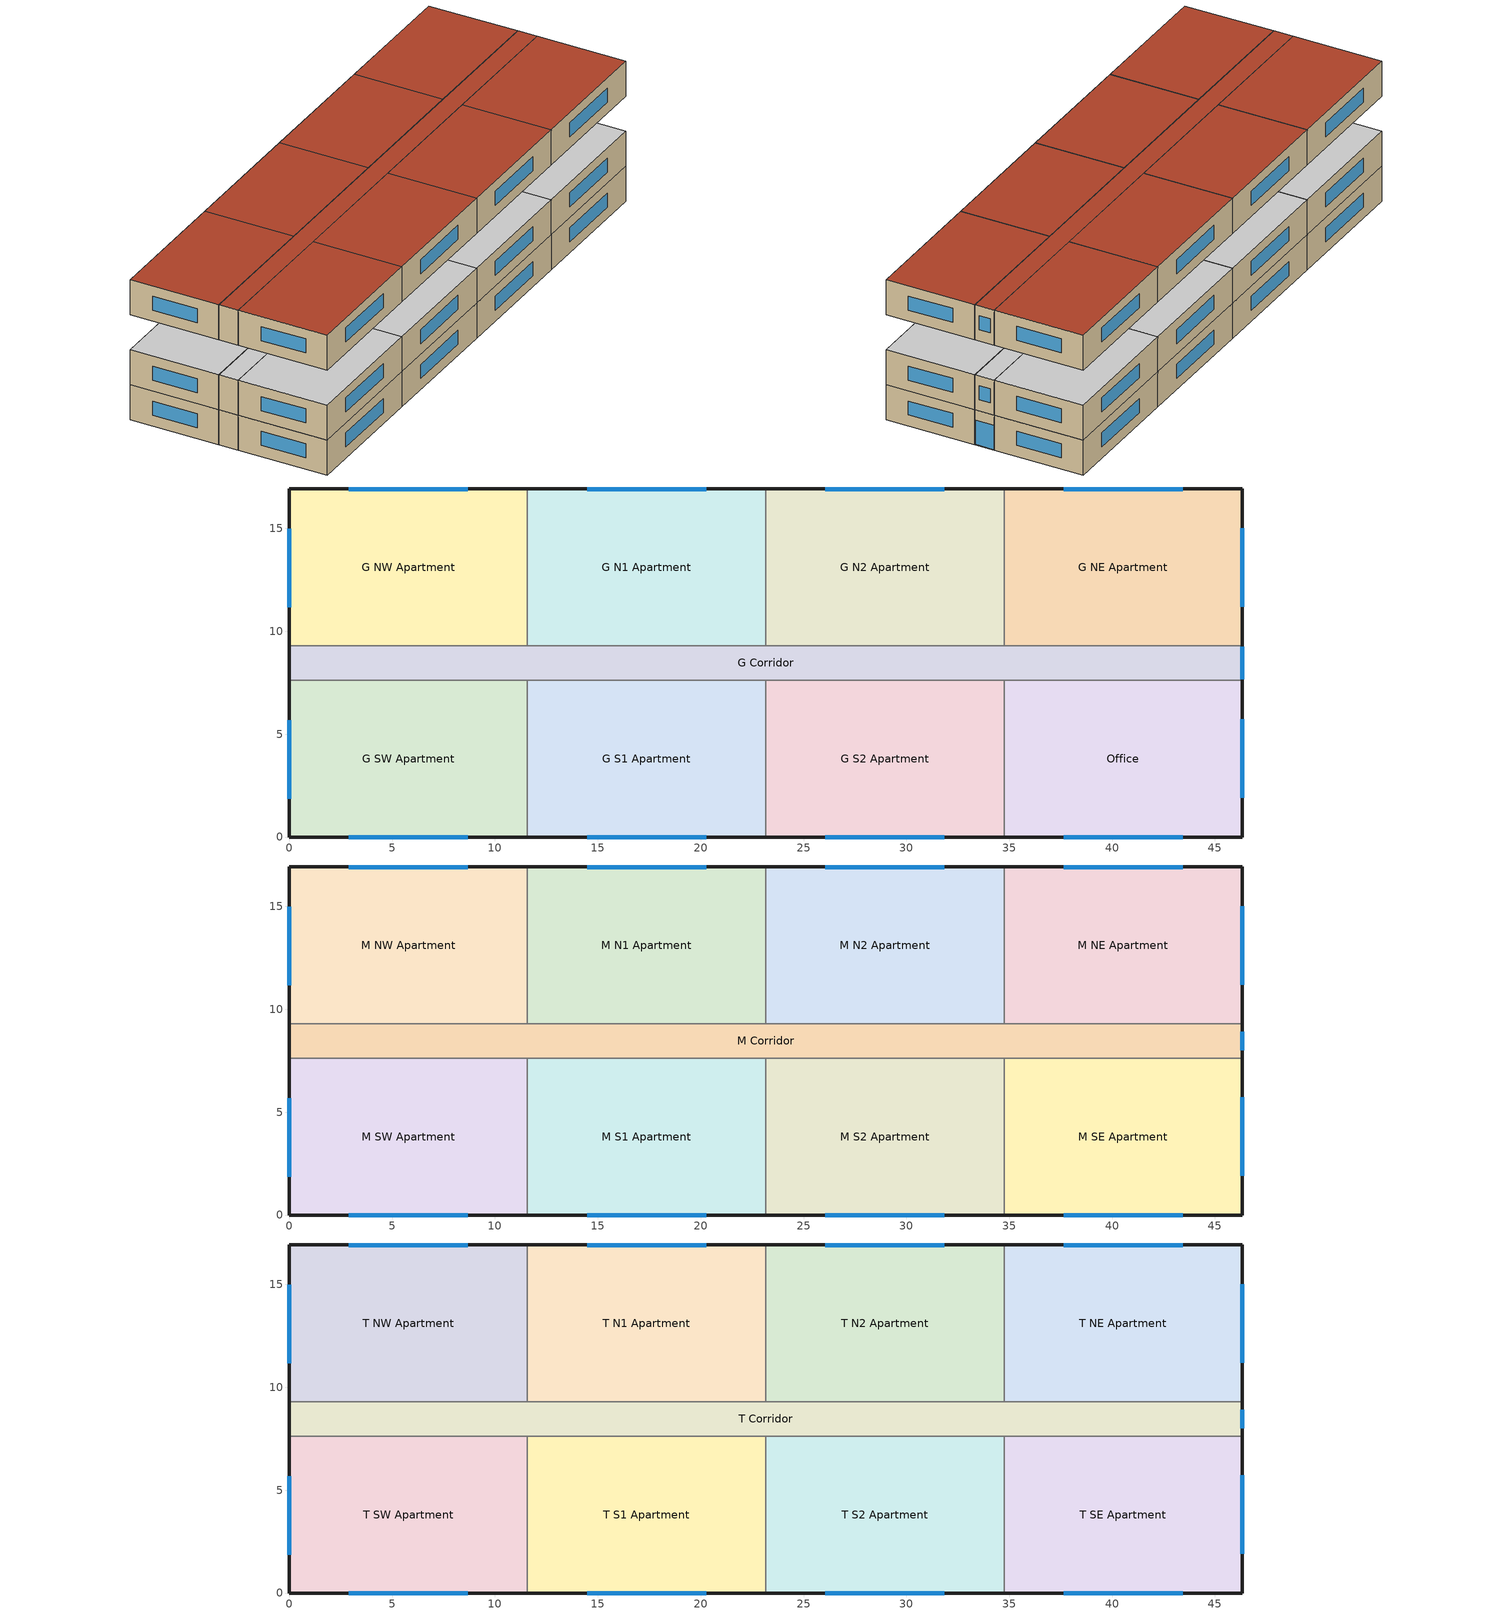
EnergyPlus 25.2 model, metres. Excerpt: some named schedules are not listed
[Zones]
G SW Apartment
 floor ground (gGFloorSWA_Ffactor): 0,7.62 11.58,7.62 11.58,0 0,0 z0
 wall outside (res_ext_wall_grd): 0,7.62 0,0 11.58,0 z0:3.05
 wall to G Corridor (int_wall): 11.58,7.62 0,7.62 z0:3.05
 wall to G S1 Apartment (int_wall): 11.58,0 11.58,7.62 z0:3.05
 window (ResWindow_U_0.382_SHGC_0.353): 2.9,0 8.69,0 / 0,5.68 0,1.87 z0.95:2.17
 ceiling adiabatic (int_slab_ceiling): 11.58,0 11.58,7.62 0,7.62 0,0 z3.05
G S1 Apartment
 floor ground (gGFloorS1A_Ffactor): 11.58,7.62 23.16,7.62 23.16,0 11.58,0 z0
 wall outside (res_ext_wall_grd): 11.58,0 23.16,0 z0:3.05
 wall to G Corridor (int_wall): 23.16,7.62 11.58,7.62 z0:3.05
 wall to G S2 Apartment (int_wall): 23.16,0 23.16,7.62 z0:3.05
 window (ResWindow_U_0.382_SHGC_0.353): 14.48,0 20.27,0 z0.95:2.17
 ceiling adiabatic (int_slab_ceiling): 23.16,0 23.16,7.62 11.58,7.62 11.58,0 z3.05
G S2 Apartment
 floor ground (gGFloorS2A_Ffactor): 23.16,7.62 34.75,7.62 34.75,0 23.16,0 z0
 wall outside (res_ext_wall_grd): 23.16,0 34.75,0 z0:3.05
 wall to G Corridor (int_wall): 34.75,7.62 23.16,7.62 z0:3.05
 wall to Office (int_wall): 34.75,0 34.75,7.62 z0:3.05
 window (ResWindow_U_0.382_SHGC_0.353): 26.06,0 31.85,0 z0.95:2.17
 ceiling adiabatic (int_slab_ceiling): 34.75,0 34.75,7.62 23.16,7.62 23.16,0 z3.05
Office
 floor ground (gGFloorSEA_Ffactor): 34.75,7.62 46.33,7.62 46.33,0 34.75,0 z0
 wall outside (nonres_ext_wall_grd): 34.75,0 46.33,0 46.33,7.62 z0:3.05
 wall to G Corridor (int_wall): 46.33,7.62 34.75,7.62 z0:3.05
 window (NonresWindow_U_0.382_SHGC_0.353): 37.64,0 43.43,0 / 46.33,1.9 46.33,5.71 z0.95:2.17
 ceiling adiabatic (int_slab_ceiling): 46.33,0 46.33,7.62 34.75,7.62 34.75,0 z3.05
G NW Apartment
 floor ground (gGFloorNWA_Ffactor): 0,16.92 11.58,16.92 11.58,9.3 0,9.3 z0
 wall outside (res_ext_wall_grd): 11.58,16.92 0,16.92 0,9.3 z0:3.05
 wall to G Corridor (int_wall): 0,9.3 11.58,9.3 z0:3.05
 wall to G N1 Apartment (int_wall): 11.58,9.3 11.58,16.92 z0:3.05
 window (ResWindow_U_0.382_SHGC_0.353): 0,14.97 0,11.16 / 8.69,16.92 2.89,16.92 z0.95:2.17
 ceiling adiabatic (int_slab_ceiling): 11.58,9.3 11.58,16.92 0,16.92 0,9.3 z3.05
G N1 Apartment
 floor ground (gGFloorN1A_Ffactor): 11.58,16.92 23.16,16.92 23.16,9.3 11.58,9.3 z0
 wall outside (res_ext_wall_grd): 23.16,16.92 11.58,16.92 z0:3.05
 wall to G Corridor (int_wall): 11.58,9.3 23.16,9.3 z0:3.05
 wall to G N2 Apartment (int_wall): 23.16,9.3 23.16,16.92 z0:3.05
 window (ResWindow_U_0.382_SHGC_0.353): 20.27,16.92 14.48,16.92 z0.95:2.17
 ceiling adiabatic (int_slab_ceiling): 23.16,9.3 23.16,16.92 11.58,16.92 11.58,9.3 z3.05
G N2 Apartment
 floor ground (gGFloorN2A_Ffactor): 23.16,16.92 34.75,16.92 34.75,9.3 23.16,9.3 z0
 wall outside (res_ext_wall_grd): 34.75,16.92 23.16,16.92 z0:3.05
 wall to G Corridor (int_wall): 23.16,9.3 34.75,9.3 z0:3.05
 wall to G NE Apartment (int_wall): 34.75,9.3 34.75,16.92 z0:3.05
 window (ResWindow_U_0.382_SHGC_0.353): 31.85,16.92 26.06,16.92 z0.95:2.17
 ceiling adiabatic (int_slab_ceiling): 34.75,9.3 34.75,16.92 23.16,16.92 23.16,9.3 z3.05
G NE Apartment
 floor ground (gGFloorNEA_Ffactor): 34.75,16.92 46.33,16.92 46.33,9.3 34.75,9.3 z0
 wall outside (res_ext_wall_grd): 46.33,9.3 46.33,16.92 34.75,16.92 z0:3.05
 wall to G Corridor (int_wall): 34.75,9.3 46.33,9.3 z0:3.05
 window (ResWindow_U_0.382_SHGC_0.353): 46.33,11.2 46.33,15.01 / 43.43,16.92 37.64,16.92 z0.95:2.17
 ceiling adiabatic (int_slab_ceiling): 46.33,9.3 46.33,16.92 34.75,16.92 34.75,9.3 z3.05
G Corridor
 floor ground (gFloorC_Ffactor): 0,9.3 46.33,9.3 46.33,7.62 0,7.62 z0
 wall outside (nonres_ext_wall_grd): 0,9.3 0,7.62 / 46.33,7.62 46.33,9.3 z0:3.05
 window (NonresWindow_U_0.382_SHGC_0.353): 46.33,7.67 46.33,9.25 z0.03:2.13
 ceiling adiabatic (int_slab_ceiling): 46.33,7.62 46.33,9.3 0,9.3 0,7.62 z3.05
M NW Apartment
 floor adiabatic (ext_slab_8in_with_carpet): 0,16.92 11.58,16.92 11.58,9.3 0,9.3 z3.05
 wall outside (res_ext_wall_mid): 11.58,16.92 0,16.92 0,9.3 z3.05:6.1
 wall to M Corridor (int_wall): 0,9.3 11.58,9.3 z3.05:6.1
 wall to M N1 Apartment (int_wall): 11.58,9.3 11.58,16.92 z3.05:6.1
 window (ResWindow_U_0.382_SHGC_0.353): 0,14.97 0,11.16 / 8.69,16.92 2.89,16.92 z4:5.22
 ceiling adiabatic (int_slab_ceiling): 11.58,9.3 11.58,16.92 0,16.92 0,9.3 z6.1
M N1 Apartment
 floor adiabatic (ext_slab_8in_with_carpet): 11.58,16.92 23.16,16.92 23.16,9.3 11.58,9.3 z3.05
 wall outside (res_ext_wall_mid): 23.16,16.92 11.58,16.92 z3.05:6.1
 wall to M Corridor (int_wall): 11.58,9.3 23.16,9.3 z3.05:6.1
 wall to M N2 Apartment (int_wall): 23.16,9.3 23.16,16.92 z3.05:6.1
 window (ResWindow_U_0.382_SHGC_0.353): 20.27,16.92 14.48,16.92 z4:5.22
 ceiling adiabatic (int_slab_ceiling): 23.16,9.3 23.16,16.92 11.58,16.92 11.58,9.3 z6.1
M N2 Apartment
 floor adiabatic (ext_slab_8in_with_carpet): 23.16,16.92 34.75,16.92 34.75,9.3 23.16,9.3 z3.05
 wall outside (res_ext_wall_mid): 34.75,16.92 23.16,16.92 z3.05:6.1
 wall to M Corridor (int_wall): 23.16,9.3 34.75,9.3 z3.05:6.1
 wall to M NE Apartment (int_wall): 34.75,9.3 34.75,16.92 z3.05:6.1
 window (ResWindow_U_0.382_SHGC_0.353): 31.85,16.92 26.06,16.92 z4:5.22
 ceiling adiabatic (int_slab_ceiling): 34.75,9.3 34.75,16.92 23.16,16.92 23.16,9.3 z6.1
M NE Apartment
 floor adiabatic (ext_slab_8in_with_carpet): 34.75,16.92 46.33,16.92 46.33,9.3 34.75,9.3 z3.05
 wall outside (res_ext_wall_mid): 46.33,9.3 46.33,16.92 34.75,16.92 z3.05:6.1
 wall to M Corridor (int_wall): 34.75,9.3 46.33,9.3 z3.05:6.1
 window (ResWindow_U_0.382_SHGC_0.353): 46.33,11.2 46.33,15.01 / 43.43,16.92 37.64,16.92 z4:5.22
 ceiling adiabatic (int_slab_ceiling): 46.33,9.3 46.33,16.92 34.75,16.92 34.75,9.3 z6.1
M SW Apartment
 floor adiabatic (ext_slab_8in_with_carpet): 0,7.62 11.58,7.62 11.58,0 0,0 z3.05
 wall outside (res_ext_wall_mid): 0,7.62 0,0 11.58,0 z3.05:6.1
 wall to M Corridor (int_wall): 11.58,7.62 0,7.62 z3.05:6.1
 wall to M S1 Apartment (int_wall): 11.58,0 11.58,7.62 z3.05:6.1
 window (ResWindow_U_0.382_SHGC_0.353): 2.9,0 8.69,0 / 0,5.68 0,1.87 z4:5.22
 ceiling adiabatic (int_slab_ceiling): 11.58,0 11.58,7.62 0,7.62 0,0 z6.1
M SE Apartment
 floor adiabatic (ext_slab_8in_with_carpet): 34.75,7.62 46.33,7.62 46.33,0 34.75,0 z3.05
 wall outside (res_ext_wall_mid): 34.75,0 46.33,0 46.33,7.62 z3.05:6.1
 wall to M Corridor (int_wall): 46.33,7.62 34.75,7.62 z3.05:6.1
 window (ResWindow_U_0.382_SHGC_0.353): 37.64,0 43.43,0 / 46.33,1.9 46.33,5.71 z4:5.22
 ceiling adiabatic (int_slab_ceiling): 46.33,0 46.33,7.62 34.75,7.62 34.75,0 z6.1
M S1 Apartment
 floor adiabatic (ext_slab_8in_with_carpet): 11.58,7.62 23.16,7.62 23.16,0 11.58,0 z3.05
 wall outside (res_ext_wall_mid): 11.58,0 23.16,0 z3.05:6.1
 wall to M Corridor (int_wall): 23.16,7.62 11.58,7.62 z3.05:6.1
 wall to M S2 Apartment (int_wall): 23.16,0 23.16,7.62 z3.05:6.1
 window (ResWindow_U_0.382_SHGC_0.353): 14.48,0 20.27,0 z4:5.22
 ceiling adiabatic (int_slab_ceiling): 23.16,0 23.16,7.62 11.58,7.62 11.58,0 z6.1
M S2 Apartment
 floor adiabatic (ext_slab_8in_with_carpet): 23.16,7.62 34.75,7.62 34.75,0 23.16,0 z3.05
 wall outside (res_ext_wall_mid): 23.16,0 34.75,0 z3.05:6.1
 wall to M Corridor (int_wall): 34.75,7.62 23.16,7.62 z3.05:6.1
 wall to M SE Apartment (int_wall): 34.75,0 34.75,7.62 z3.05:6.1
 window (ResWindow_U_0.382_SHGC_0.353): 26.06,0 31.85,0 z4:5.22
 ceiling adiabatic (int_slab_ceiling): 34.75,0 34.75,7.62 23.16,7.62 23.16,0 z6.1
M Corridor
 floor adiabatic (ext_slab_8in_with_carpet): 0,9.3 46.33,9.3 46.33,7.62 0,7.62 z3.05
 wall outside (nonres_ext_wall_mid): 0,9.3 0,7.62 / 46.33,7.62 46.33,9.3 z3.05:6.1
 window (NonresWindow_U_0.382_SHGC_0.353): 46.33,8 46.33,8.91 z4:5.22
 ceiling adiabatic (int_slab_ceiling): 46.33,7.62 46.33,9.3 0,9.3 0,7.62 z6.1
T NW Apartment
 floor adiabatic (ext_slab_8in_with_carpet): 0,16.92 11.58,16.92 11.58,9.3 0,9.3 z9.14
 wall outside (res_ext_wall_top): 11.58,16.92 0,16.92 0,9.3 z9.14:12.19
 wall to T Corridor (int_wall): 0,9.3 11.58,9.3 z9.14:12.19
 wall to T N1 Apartment (int_wall): 11.58,9.3 11.58,16.92 z9.14:12.19
 window (ResWindow_U_0.382_SHGC_0.353): 0,14.97 0,11.16 / 8.69,16.92 2.89,16.92 z10.1:11.32
 roof outside (res_roof): 11.58,9.3 11.58,16.92 0,16.92 0,9.3 z12.19
T N1 Apartment
 floor adiabatic (ext_slab_8in_with_carpet): 11.58,16.92 23.16,16.92 23.16,9.3 11.58,9.3 z9.14
 wall outside (res_ext_wall_top): 23.16,16.92 11.58,16.92 z9.14:12.19
 wall to T Corridor (int_wall): 11.58,9.3 23.16,9.3 z9.14:12.19
 wall to T N2 Apartment (int_wall): 23.16,9.3 23.16,16.92 z9.14:12.19
 window (ResWindow_U_0.382_SHGC_0.353): 20.27,16.92 14.48,16.92 z10.1:11.32
 roof outside (res_roof): 23.16,9.3 23.16,16.92 11.58,16.92 11.58,9.3 z12.19
T N2 Apartment
 floor adiabatic (ext_slab_8in_with_carpet): 23.16,16.92 34.75,16.92 34.75,9.3 23.16,9.3 z9.14
 wall outside (res_ext_wall_top): 34.75,16.92 23.16,16.92 z9.14:12.19
 wall to T Corridor (int_wall): 23.16,9.3 34.75,9.3 z9.14:12.19
 wall to T NE Apartment (int_wall): 34.75,9.3 34.75,16.92 z9.14:12.19
 window (ResWindow_U_0.382_SHGC_0.353): 31.85,16.92 26.06,16.92 z10.1:11.32
 roof outside (res_roof): 34.75,9.3 34.75,16.92 23.16,16.92 23.16,9.3 z12.19
T NE Apartment
 floor adiabatic (ext_slab_8in_with_carpet): 34.75,16.92 46.33,16.92 46.33,9.3 34.75,9.3 z9.14
 wall outside (res_ext_wall_top): 46.33,9.3 46.33,16.92 34.75,16.92 z9.14:12.19
 wall to T Corridor (int_wall): 34.75,9.3 46.33,9.3 z9.14:12.19
 window (ResWindow_U_0.382_SHGC_0.353): 46.33,11.2 46.33,15.01 / 43.43,16.92 37.64,16.92 z10.1:11.32
 roof outside (res_roof): 46.33,9.3 46.33,16.92 34.75,16.92 34.75,9.3 z12.19
T SW Apartment
 floor adiabatic (ext_slab_8in_with_carpet): 0,7.62 11.58,7.62 11.58,0 0,0 z9.14
 wall outside (res_ext_wall_top): 0,7.62 0,0 11.58,0 z9.14:12.19
 wall to T Corridor (int_wall): 11.58,7.62 0,7.62 z9.14:12.19
 wall to T S1 Apartment (int_wall): 11.58,0 11.58,7.62 z9.14:12.19
 window (ResWindow_U_0.382_SHGC_0.353): 2.9,0 8.69,0 / 0,5.68 0,1.87 z10.1:11.32
 roof outside (res_roof): 11.58,0 11.58,7.62 0,7.62 0,0 z12.19
T SE Apartment
 floor adiabatic (ext_slab_8in_with_carpet): 34.75,7.62 46.33,7.62 46.33,0 34.75,0 z9.14
 wall outside (res_ext_wall_top): 34.75,0 46.33,0 46.33,7.62 z9.14:12.19
 wall to T Corridor (int_wall): 46.33,7.62 34.75,7.62 z9.14:12.19
 window (ResWindow_U_0.382_SHGC_0.353): 37.64,0 43.43,0 / 46.33,1.9 46.33,5.71 z10.1:11.32
 roof outside (res_roof): 46.33,0 46.33,7.62 34.75,7.62 34.75,0 z12.19
T S1 Apartment
 floor adiabatic (ext_slab_8in_with_carpet): 11.58,7.62 23.16,7.62 23.16,0 11.58,0 z9.14
 wall outside (res_ext_wall_top): 11.58,0 23.16,0 z9.14:12.19
 wall to T Corridor (int_wall): 23.16,7.62 11.58,7.62 z9.14:12.19
 wall to T S2 Apartment (int_wall): 23.16,0 23.16,7.62 z9.14:12.19
 window (ResWindow_U_0.382_SHGC_0.353): 14.48,0 20.27,0 z10.1:11.32
 roof outside (res_roof): 23.16,0 23.16,7.62 11.58,7.62 11.58,0 z12.19
T S2 Apartment
 floor adiabatic (ext_slab_8in_with_carpet): 23.16,7.62 34.75,7.62 34.75,0 23.16,0 z9.14
 wall outside (res_ext_wall_top): 23.16,0 34.75,0 z9.14:12.19
 wall to T Corridor (int_wall): 34.75,7.62 23.16,7.62 z9.14:12.19
 wall to T SE Apartment (int_wall): 34.75,0 34.75,7.62 z9.14:12.19
 window (ResWindow_U_0.382_SHGC_0.353): 26.06,0 31.85,0 z10.1:11.32
 roof outside (res_roof): 34.75,0 34.75,7.62 23.16,7.62 23.16,0 z12.19
T Corridor
 floor adiabatic (ext_slab_8in_with_carpet): 0,9.3 46.33,9.3 46.33,7.62 0,7.62 z9.14
 wall outside (nonres_ext_wall_top): 0,9.3 0,7.62 / 46.33,7.62 46.33,9.3 z9.14:12.19
 window (NonresWindow_U_0.382_SHGC_0.353): 46.33,8 46.33,8.91 z10.1:11.32
 roof outside (nonres_roof): 46.33,7.62 46.33,9.3 0,9.3 0,7.62 z12.19
[Building]
ApartmentMidRise: North Axis {deg}=0; Terrain=City; Loads Convergence Tolerance Value {W}=0.04; Temperature Convergence Tolerance Value {deltaC}=0.4; Solar Distribution=FullExterior; Maximum Number of Warmup Days=50; Minimum Number of Warmup Days=6
[Site:Location]
Site:Location=Albuquerque.Intl.Sunport_NM_USA WMO=723650; Latitude {N+ S-}=35.04; Longitude {W- E+}=-106.62; Time Zone Relative to GMT {GMT+/-}=-7; Elevation {m}=1620
[SizingPeriod:DesignDay] Day of Month=21; Dry-Bulb Temperature Range Modifier Type=DefaultMultipliers; Humidity Condition Type=Wetbulb; Barometric Pressure {Pa}=83318; Rain {Yes/No}=No; Snow on ground {Yes/No}=No; Daylight Savings Time Indicator=No
Name | Month | Day Type | Maximum Dry-Bulb Temperature {C} | Daily Dry-Bulb Temperature Range {C} | Wetbulb at Maximum Dry-Bulb {C} | Wind Speed {m/s} design conditions vs. traditional 6.71 m/s (15 mph) | Wind Direction {Degrees; N=0, S=180} | Solar Model Indicator | Clearness {0.0 to 1.1} | Wind Speed {m/s} design conditions vs. traditional 3.35 m/s (7mph) | ASHRAE Clear Sky Optical Depth for Beam Irradiance (taub) | ASHRAE Clear Sky Optical Depth for Diffuse Irradiance (taud)
Albuquerque.Intl.Sunport_NM_USA Ann Htg 99.6% Condns DB | 12 | WinterDesignDay | -7.9 | 0 | -7.9 | 3.2 | 0 | ASHRAEClearSky | 0
Albuquerque.Intl.Sunport_NM_USA Ann Clg .4% Condns DB=>MWB | 7 | SummerDesignDay | 35.1 | 13.5 | 15.7 |  | 220 | ASHRAETau |  | 4.4 | 0.463 | 1.887
[Site:WaterMainsTemperature]
Calculation Method=Correlation; Annual average outdoor air temperature {C}=13.6333; Maximum difference in monthly average outdoor air temperatures {C}=23.5
[Site:GroundTemperature:FCfactorMethod]
January Ground Temperature {C}=13.7; February Ground Temperature {C}=7; March Ground Temperature {C}=2.1; April Ground Temperature {C}=2.6; May Ground Temperature {C}=4.3; June Ground Temperature {C}=8.8; July Ground Temperature {C}=13.9; August Ground Temperature {C}=17.8; September Ground Temperature {C}=23.2; October Ground Temperature {C}=25.6; November Ground Temperature {C}=24.1; December Ground Temperature {C}=20.5
[Material]
Name | Roughness | Thickness {m} | Conductivity {W/m-K} | Density {kg/m3} | Specific Heat {J/kg-K} | Thermal Absorptance | Solar Absorptance | Visible Absorptance | Absorptance:Thermal | Absorptance:Solar | Absorptance:Visible
Std Wood 6inch | MediumSmooth | 0.15 | 0.12 | 540 | 1210 | 0.9 | 0.7 | 0.7
F07 25mm stucco | Smooth | 0.0254 | 0.72 | 1856 | 840 | 0.9 | 0.7 | 0.7
F08 Metal surface | Smooth | 0.0008 | 45.28 | 7824 | 500
F13 Built-up roofing | Rough | 0.0095 | 0.16 | 1120 | 1460 |  |  |  | 0.9 | 0.7
G01 13mm gypsum board | Smooth | 0.0127 | 0.16 | 800 | 1090 |  |  |  | 0.9 | 0.7 | 0.5
G01 16mm gypsum board | MediumSmooth | 0.0159 | 0.16 | 800 | 1090
100mm Normalweight concrete floor | MediumRough | 0.1016 | 2.31 | 2322 | 832
200mm Normalweight concrete floor | MediumRough | 0.2032 | 2.31 | 2322 | 832
[Material:NoMass]
CP02 CARPET PAD: VeryRough, 0.21648, 0.9, 0.7, 0.8
Nonres_Roof_Insulation; Res_Roof_Insulation: MediumSmooth, 5.30668, 0.9, 0.7, 0.7
Nonres_Exterior_Wall_Insulation_grd; Res_Exterior_Wall_Insulation_grd: MediumSmooth, 1.63649, 0.9, 0.7, 0.7
Nonres_Exterior_Wall_Insulation_mid; Res_Exterior_Wall_Insulation_mid: MediumSmooth, 1.62636, 0.9, 0.7, 0.7
Nonres_Exterior_Wall_Insulation_top; Res_Exterior_Wall_Insulation_top: MediumSmooth, 1.32067, 0.9, 0.7, 0.7
[Construction]
InteriorFurnishings: Std Wood 6inch
int_wall: G01 13mm gypsum board, G01 13mm gypsum board
ext_slab_8in_with_carpet: 200mm Normalweight concrete floor, CP02 CARPET PAD
int_slab_ceiling: CP02 CARPET PAD, 100mm Normalweight concrete floor
nonres_roof: F13 Built-up roofing, Nonres_Roof_Insulation, F08 Metal surface
res_roof: F13 Built-up roofing, Res_Roof_Insulation, F08 Metal surface
nonres_ext_wall_grd: F07 25mm stucco, G01 16mm gypsum board, Nonres_Exterior_Wall_Insulation_grd, G01 16mm gypsum board
nonres_ext_wall_mid: F07 25mm stucco, G01 16mm gypsum board, Nonres_Exterior_Wall_Insulation_mid, G01 16mm gypsum board
nonres_ext_wall_top: F07 25mm stucco, G01 16mm gypsum board, Nonres_Exterior_Wall_Insulation_top, G01 16mm gypsum board
res_ext_wall_grd: F07 25mm stucco, G01 16mm gypsum board, Res_Exterior_Wall_Insulation_grd, G01 16mm gypsum board
res_ext_wall_mid: F07 25mm stucco, G01 16mm gypsum board, Res_Exterior_Wall_Insulation_mid, G01 16mm gypsum board
res_ext_wall_top: F07 25mm stucco, G01 16mm gypsum board, Res_Exterior_Wall_Insulation_top, G01 16mm gypsum board
NonresWindow_U_0.382_SHGC_0.353: Nonres Window Glazing Layer
ResWindow_U_0.382_SHGC_0.353: Res Window Glazing Layer
[WindowMaterial:SimpleGlazingSystem] U-Factor {W/m2-K}=2.1691; Solar Heat Gain Coefficient=0.353; Visible Transmittance=0.3883
Nonres Window Glazing Layer; Res Window Glazing Layer
[Construction:FfactorGroundFloor] F-Factor {W/m-K}=0.90012
Name | Area {m2} | PerimeterExposed {m}
gFloorC_Ffactor | 77.6585 | 3.3526
gGFloorN1A_Ffactor; gGFloorN2A_Ffactor; gGFloorS1A_Ffactor; gGFloorS2A_Ffactor | 88.2487 | 11.5818
gGFloorNEA_Ffactor; gGFloorNWA_Ffactor; gGFloorSWA_Ffactor; gGFloorSEA_Ffactor | 88.2487 | 19.2014
[Zone] Type=1; Multiplier=1
G SW Apartment; G NW Apartment; Office; G NE Apartment; G N1 Apartment; G N2 Apartment; G S1 Apartment; G S2 Apartment; M SW Apartment; M NW Apartment; M SE Apartment; M NE Apartment; M N1 Apartment; M N2 Apartment; M S1 Apartment; M S2 Apartment; T SW Apartment; T NW Apartment; T SE Apartment; T NE Apartment; T N1 Apartment; T N2 Apartment; T S1 Apartment; T S2 Apartment; T Corridor; G Corridor; M Corridor
[InternalMass] Construction=InteriorFurnishings
Name | Zone or ZoneList | Surface Area {m2}
G InternalMass SWA | G SW Apartment | 88.2493
G InternalMass NWA | G NW Apartment | 88.2493
G InternalMass SEA | Office | 88.2493
G InternalMass NEA | G NE Apartment | 88.2493
G InternalMass N1A | G N1 Apartment | 88.2493
G InternalMass N2A | G N2 Apartment | 88.2493
G InternalMass S1A | G S1 Apartment | 88.2493
G InternalMass S2A | G S2 Apartment | 88.2493
M InternalMass SWA | M SW Apartment | 176.499
M InternalMass NWA | M NW Apartment | 176.499
M InternalMass SEA | M SE Apartment | 176.499
M InternalMass NEA | M NE Apartment | 176.499
M InternalMass N1A | M N1 Apartment | 176.499
M InternalMass N2A | M N2 Apartment | 176.499
M InternalMass S1A | M S1 Apartment | 176.499
M InternalMass S2A | M S2 Apartment | 176.499
T InternalMass SWA | T SW Apartment | 88.2493
T InternalMass NWA | T NW Apartment | 88.2493
T InternalMass SEA | T SE Apartment | 88.2493
T InternalMass NEA | T NE Apartment | 88.2493
T InternalMass N1A | T N1 Apartment | 88.2493
T InternalMass N2A | T N2 Apartment | 88.2493
T InternalMass S1A | T S1 Apartment | 88.2493
T InternalMass S2A | T S2 Apartment | 88.2493
[People] Fraction Radiant=1; Sensible Heat Fraction=autosize; Activity Level Schedule=Activity Schedule
Name | Zone or ZoneList or Space or SpaceList | Number of People Schedule | Number of People Calculation Method | Number of People | Floor Area per Person {m2/person}
Occup_GSW | G SW Apartment | OCC_APT_SCH_WORKING_FAMILY | People | 2.5
Occup_GNW | G NW Apartment | OCC_APT_SCH_STAY_HOME_FAMILY | People | 2.5
Occup_Office | Office | OCC_OFF_w_SB_SCH | Area/Person |  | 18.5806
Occup_GNE | G NE Apartment | OCC_APT_SCH_STAY_HOME_FAMILY | People | 2.5
Occup_GN1 | G N1 Apartment | OCC_APT_SCH_STAY_HOME_FAMILY | People | 2.5
Occup_GN2 | G N2 Apartment | OCC_APT_SCH_STAY_HOME_FAMILY | People | 2.5
Occup_GS1 | G S1 Apartment | OCC_APT_SCH_WORKING_FAMILY | People | 2.5
Occup_GS2 | G S2 Apartment | OCC_APT_SCH_WORKING_FAMILY | People | 2.5
Occup_MSW | M SW Apartment | OCC_APT_SCH_WORKING_FAMILY | People | 2.5
Occup_MNW | M NW Apartment | OCC_APT_SCH_STAY_HOME_FAMILY | People | 2.5
Occup_MSE | M SE Apartment | OCC_APT_SCH_WORKING_FAMILY | People | 2.5
Occup_MNE | M NE Apartment | OCC_APT_SCH_STAY_HOME_FAMILY | People | 2.5
Occup_MN1 | M N1 Apartment | OCC_APT_SCH_STAY_HOME_FAMILY | People | 2.5
Occup_MN2 | M N2 Apartment | OCC_APT_SCH_STAY_HOME_FAMILY | People | 2.5
Occup_MS1 | M S1 Apartment | OCC_APT_SCH_WORKING_FAMILY | People | 2.5
Occup_MS2 | M S2 Apartment | OCC_APT_SCH_WORKING_FAMILY | People | 2.5
Occup_TSW | T SW Apartment | OCC_APT_SCH_WORKING_FAMILY | People | 2.5
Occup_TNW | T NW Apartment | OCC_APT_SCH_STAY_HOME_FAMILY | People | 2.5
Occup_TSE | T SE Apartment | OCC_APT_SCH_WORKING_FAMILY | People | 2.5
Occup_TNE | T NE Apartment | OCC_APT_SCH_STAY_HOME_FAMILY | People | 2.5
Occup_TN1 | T N1 Apartment | OCC_APT_SCH_STAY_HOME_FAMILY | People | 2.5
Occup_TN2 | T N2 Apartment | OCC_APT_SCH_STAY_HOME_FAMILY | People | 2.5
Occup_TS1 | T S1 Apartment | OCC_APT_SCH_WORKING_FAMILY | People | 2.5
Occup_TS2 | T S2 Apartment | OCC_APT_SCH_WORKING_FAMILY | People | 2.5
Occup_T CORRIDOR | T Corridor | OCC_APT_SCH_CORRIDOR | People | 4.18
Occup_G CORRIDOR | G Corridor | OCC_APT_SCH_CORRIDOR | People | 4.18
Occup_M CORRIDOR | M Corridor | OCC_APT_SCH_CORRIDOR | People | 4.18
[Lights] Design Level Calculation Method=Watts/Area; Return Air Fraction=0; Fraction Radiant=0.6; Fraction Visible=0.2; Fraction Replaceable=1; Return Air Fraction Calculated from Plenum Temperature=No
Name | Zone or ZoneList or Space or SpaceList | Schedule | Watts per Zone Floor Area {W/m2} | Zone or ZoneList
Lighting_hardwired_GSW | G SW Apartment | ltg_sch_apartment_hardwired | 2.15278
Lighting_hardwired_GNW | G NW Apartment | ltg_sch_apartment_hardwired | 2.15278
Lighting_hardwired_Office | Office | ltg_sch_office | 6.87372
Lighting_hardwired_GNE | G NE Apartment | ltg_sch_apartment_hardwired | 2.15278
Lighting_hardwired_GN1 | G N1 Apartment | ltg_sch_apartment_hardwired | 2.15278
Lighting_hardwired_GN2 | G N2 Apartment | ltg_sch_apartment_hardwired | 2.15278
Lighting_hardwired_GS1 | G S1 Apartment | ltg_sch_apartment_hardwired | 2.15278
Lighting_hardwired_GS2 | G S2 Apartment | ltg_sch_apartment_hardwired | 2.15278
Lighting_hardwired_MSW | M SW Apartment | ltg_sch_apartment_hardwired | 2.15278
Lighting_hardwired_MNW | M NW Apartment | ltg_sch_apartment_hardwired | 2.15278
Lighting_hardwired_MSE | M SE Apartment | ltg_sch_apartment_hardwired | 2.15278
Lighting_hardwired_MNE | M NE Apartment | ltg_sch_apartment_hardwired | 2.15278
Lighting_hardwired_MN1 | M N1 Apartment | ltg_sch_apartment_hardwired | 2.15278
Lighting_hardwired_MN2 | M N2 Apartment | ltg_sch_apartment_hardwired | 2.15278
Lighting_hardwired_MS1 | M S1 Apartment | ltg_sch_apartment_hardwired | 2.15278
Lighting_hardwired_MS2 | M S2 Apartment | ltg_sch_apartment_hardwired | 2.15278
Lighting_hardwired_TSW | T SW Apartment | ltg_sch_apartment_hardwired | 2.15278
Lighting_hardwired_TNW | T NW Apartment | ltg_sch_apartment_hardwired | 2.15278
Lighting_hardwired_TSE | T SE Apartment | ltg_sch_apartment_hardwired | 2.15278
Lighting_hardwired_TNE | T NE Apartment | ltg_sch_apartment_hardwired | 2.15278
Lighting_hardwired_TN1 | T N1 Apartment | ltg_sch_apartment_hardwired | 2.15278
Lighting_hardwired_TN2 | T N2 Apartment | ltg_sch_apartment_hardwired | 2.15278
Lighting_hardwired_TS1 | T S1 Apartment | ltg_sch_apartment_hardwired | 2.15278
Lighting_hardwired_TS2 | T S2 Apartment | ltg_sch_apartment_hardwired | 2.15278
Lighting_hardwired_GC | G Corridor | ltg_sch_corridor | 5.158728
Lighting_hardwired_MC | M Corridor | ltg_sch_corridor | 5.158728
Lighting_hardwired_TC | T Corridor | ltg_sch_corridor | 5.158728
Lighting_plugin_GSW | G SW Apartment | ltg_sch_apartment_plugin | 0.96875
Lighting_plugin_GNW |  | ltg_sch_apartment_plugin | 0.96875 | G NW Apartment
Lighting_plugin_GNE |  | ltg_sch_apartment_plugin | 0.96875 | G NE Apartment
Lighting_plugin_GN1 |  | ltg_sch_apartment_plugin | 0.96875 | G N1 Apartment
Lighting_plugin_GN2 |  | ltg_sch_apartment_plugin | 0.96875 | G N2 Apartment
Lighting_plugin_GS1 |  | ltg_sch_apartment_plugin | 0.96875 | G S1 Apartment
Lighting_plugin_GS2 |  | ltg_sch_apartment_plugin | 0.96875 | G S2 Apartment
Lighting_plugin_MSW |  | ltg_sch_apartment_plugin | 0.96875 | M SW Apartment
Lighting_plugin_MNW |  | ltg_sch_apartment_plugin | 0.96875 | M NW Apartment
Lighting_plugin_MSE |  | ltg_sch_apartment_plugin | 0.96875 | M SE Apartment
Lighting_plugin_MNE |  | ltg_sch_apartment_plugin | 0.96875 | M NE Apartment
Lighting_plugin_MN1 |  | ltg_sch_apartment_plugin | 0.96875 | M N1 Apartment
Lighting_plugin_MN2 |  | ltg_sch_apartment_plugin | 0.96875 | M N2 Apartment
Lighting_plugin_MS1 |  | ltg_sch_apartment_plugin | 0.96875 | M S1 Apartment
Lighting_plugin_MS2 |  | ltg_sch_apartment_plugin | 0.96875 | M S2 Apartment
Lighting_plugin_TSW |  | ltg_sch_apartment_plugin | 0.96875 | T SW Apartment
Lighting_plugin_TNW |  | ltg_sch_apartment_plugin | 0.96875 | T NW Apartment
Lighting_plugin_TSE |  | ltg_sch_apartment_plugin | 0.96875 | T SE Apartment
Lighting_plugin_TNE |  | ltg_sch_apartment_plugin | 0.96875 | T NE Apartment
Lighting_plugin_TN1 | T N1 Apartment | ltg_sch_apartment_plugin | 0.96875
Lighting_plugin_TN2 | T N2 Apartment | ltg_sch_apartment_plugin | 0.96875
Lighting_plugin_TS1 | T S1 Apartment | ltg_sch_apartment_plugin | 0.96875
Lighting_plugin_TS2 | T S2 Apartment | ltg_sch_apartment_plugin | 0.96875
[ElectricEquipment] Fraction Latent=0
Name | Zone or ZoneList or Space or SpaceList | Schedule | Design Level Calculation Method | Watts per Zone Floor Area {W/m2} | Fraction Radiant | Fraction Lost | Design Level {W}
Plug_GSW | G SW Apartment | EQP_APT_SCH | Watts/Area | 6.67 | 0.5 | 0
Plug_GNW | G NW Apartment | EQP_APT_SCH | Watts/Area | 6.67 | 0.5 | 0
Plug_Office | Office | EQP_OFF_SCH | Watts/Area | 6.67 | 0.5 | 0
Plug_GNE | G NE Apartment | EQP_APT_SCH | Watts/Area | 6.67 | 0.5 | 0
Plug_GN1 | G N1 Apartment | EQP_APT_SCH | Watts/Area | 6.67 | 0.5 | 0
Plug_GN2 | G N2 Apartment | EQP_APT_SCH | Watts/Area | 6.67 | 0.5 | 0
Plug_GS1 | G S1 Apartment | EQP_APT_SCH | Watts/Area | 6.67 | 0.5 | 0
Plug_GS2 | G S2 Apartment | EQP_APT_SCH | Watts/Area | 6.67 | 0.5 | 0
Plug_MSW | M SW Apartment | EQP_APT_SCH | Watts/Area | 6.67 | 0.5 | 0
Plug_MNW | M NW Apartment | EQP_APT_SCH | Watts/Area | 6.67 | 0.5 | 0
Plug_MSE | M SE Apartment | EQP_APT_SCH | Watts/Area | 6.67 | 0.5 | 0
Plug_MNE | M NE Apartment | EQP_APT_SCH | Watts/Area | 6.67 | 0.5 | 0
Plug_MN1 | M N1 Apartment | EQP_APT_SCH | Watts/Area | 6.67 | 0.5 | 0
Plug_MN2 | M N2 Apartment | EQP_APT_SCH | Watts/Area | 6.67 | 0.5 | 0
Plug_MS1 | M S1 Apartment | EQP_APT_SCH | Watts/Area | 6.67 | 0.5 | 0
Plug_MS2 | M S2 Apartment | EQP_APT_SCH | Watts/Area | 6.67 | 0.5 | 0
Plug_TSW | T SW Apartment | EQP_APT_SCH | Watts/Area | 6.67 | 0.5 | 0
Plug_TNW | T NW Apartment | EQP_APT_SCH | Watts/Area | 6.67 | 0.5 | 0
Plug_TSE | T SE Apartment | EQP_APT_SCH | Watts/Area | 6.67 | 0.5 | 0
Plug_TNE | T NE Apartment | EQP_APT_SCH | Watts/Area | 6.67 | 0.5 | 0
Plug_TN1 | T N1 Apartment | EQP_APT_SCH | Watts/Area | 6.67 | 0.5 | 0
Plug_TN2 | T N2 Apartment | EQP_APT_SCH | Watts/Area | 6.67 | 0.5 | 0
Plug_TS1 | T S1 Apartment | EQP_APT_SCH | Watts/Area | 6.67 | 0.5 | 0
Plug_TS2 | T S2 Apartment | EQP_APT_SCH | Watts/Area | 6.67 | 0.5 | 0
G Corridor_Elevators_Equip | G Corridor | BLDG_ELEVATORS | EquipmentLevel |  | 0 | 0.95 | 4360.9
Elevators_Lights_Fan | G Corridor | ELEV_LIGHT_FAN_SCH_ADD_DF | EquipmentLevel |  | 0 | 0.95 | 52.66
[ZoneInfiltration:DesignFlowRate] Temperature Term Coefficient=0; Velocity Squared Term Coefficient=0
Name | Zone or ZoneList | Schedule | Design Flow Rate Calculation Method | Design Flow Rate {m3/s} | Flow per Exterior Surface Area {m3/s-m2} | Constant Term Coefficient | Velocity Term Coefficient
Infil_GSW | G SW Apartment | INF_APT_SCH | Flow/ExteriorWallArea | 0 | 0.000569572 | 0 | 0.224
Infil_GNW | G NW Apartment | INF_APT_SCH | Flow/ExteriorWallArea | 0 | 0.000569572 | 0 | 0.224
Infil_Office | Office | INF_OFF_SCH | Flow/ExteriorWallArea | 0 | 0.000569572 | 0 | 0.224
Infil_GNE | G NE Apartment | INF_APT_SCH | Flow/ExteriorWallArea | 0 | 0.000569572 | 0 | 0.224
Infil_GN1 | G N1 Apartment | INF_APT_SCH | Flow/ExteriorWallArea | 0 | 0.000569572 | 0 | 0.224
Infil_GN2 | G N2 Apartment | INF_APT_SCH | Flow/ExteriorWallArea | 0 | 0.000569572 | 0 | 0.224
Infil_GS1 | G S1 Apartment | INF_APT_SCH | Flow/ExteriorWallArea | 0 | 0.000569572 | 0 | 0.224
Infil_GS2 | G S2 Apartment | INF_APT_SCH | Flow/ExteriorWallArea | 0 | 0.000569572 | 0 | 0.224
Infil_MSW | M SW Apartment | INF_APT_SCH | Flow/ExteriorWallArea | 0 | 0.000569572 | 0 | 0.224
Infil_MNW | M NW Apartment | INF_APT_SCH | Flow/ExteriorWallArea | 0 | 0.000569572 | 0 | 0.224
Infil_MSE | M SE Apartment | INF_APT_SCH | Flow/ExteriorWallArea | 0 | 0.000569572 | 0 | 0.224
Infil_MNE | M NE Apartment | INF_APT_SCH | Flow/ExteriorWallArea | 0 | 0.000569572 | 0 | 0.224
Infil_MN1 | M N1 Apartment | INF_APT_SCH | Flow/ExteriorWallArea | 0 | 0.000569572 | 0 | 0.224
Infil_MN2 | M N2 Apartment | INF_APT_SCH | Flow/ExteriorWallArea | 0 | 0.000569572 | 0 | 0.224
Infil_MS1 | M S1 Apartment | INF_APT_SCH | Flow/ExteriorWallArea | 0 | 0.000569572 | 0 | 0.224
Infil_MS2 | M S2 Apartment | INF_APT_SCH | Flow/ExteriorWallArea | 0 | 0.000569572 | 0 | 0.224
Infil_SW | T SW Apartment | INF_APT_SCH | Flow/ExteriorWallArea | 0 | 0.000569572 | 0 | 0.224
Infil_NW | T NW Apartment | INF_APT_SCH | Flow/ExteriorWallArea | 0 | 0.000569572 | 0 | 0.224
Infil_SE | T SE Apartment | INF_APT_SCH | Flow/ExteriorWallArea | 0 | 0.000569572 | 0 | 0.224
Infil_NE | T NE Apartment | INF_APT_SCH | Flow/ExteriorWallArea | 0 | 0.000569572 | 0 | 0.224
Infil_TN1 | T N1 Apartment | INF_APT_SCH | Flow/ExteriorWallArea | 0 | 0.000569572 | 0 | 0.224
Infil_TN2 | T N2 Apartment | INF_APT_SCH | Flow/ExteriorWallArea | 0 | 0.000569572 | 0 | 0.224
Infil_TS1 | T S1 Apartment | INF_APT_SCH | Flow/ExteriorWallArea | 0 | 0.000569572 | 0 | 0.224
Infil_TS2 | T S2 Apartment | INF_APT_SCH | Flow/ExteriorWallArea | 0 | 0.000569572 | 0 | 0.224
Infil_GC | G Corridor | INF_COR_SCH | Flow/ExteriorWallArea | 0 | 0.000569572 | 0 | 0.224
Door_Infil_GC | G Corridor | INFIL_Door_Opening_SCH | Flow/Zone | 0.327531 |  | 1 | 0
Infil_MC | M Corridor | INF_COR_SCH | Flow/ExteriorWallArea | 0 | 0.000569572 | 0 | 0.224
Infil_TC | T Corridor | INF_COR_SCH | Flow/ExteriorWallArea | 0 | 0.000569572 | 0 | 0.224
[Exterior:Lights]
Facade Lighting: Schedule=Exterior_Lgt_ALWAYS_ON; Design Level {W}=1451.66; Control Option=AstronomicalClock
[ZoneVentilation:WindandStackOpenArea] Opening Area {m2}=0.0374; Opening Area Fraction Schedule=Sliding_Doors_Ventilation_Availability_SCH; Opening Effectiveness=autocalculate; Height Difference {m}=6.0957; Discharge Coefficient for Opening=autocalculate; Minimum Indoor Temperature {C}=18.89; Maximum Indoor Temperature {C}=25.56; Delta Temperature {deltaC}=-100; Minimum Outdoor Temperature {C}=15.56; Maximum Outdoor Temperature {C}=23.89; Maximum Wind Speed {m/s}=40
Name | Zone | Effective Angle {deg}
G SW Apartment Sliding Door Ventilation | G SW Apartment | 180
G NW Apartment Sliding Door Ventilation | G NW Apartment | 0
G NE Apartment Sliding Door Ventilation | G NE Apartment | 0
G N1 Apartment Sliding Door Ventilation | G N1 Apartment | 0
G N2 Apartment Sliding Door Ventilation | G N2 Apartment | 0
G S1 Apartment Sliding Door Ventilation | G S1 Apartment | 180
G S2 Apartment Sliding Door Ventilation | G S2 Apartment | 180
M SW Apartment Sliding Door Ventilation | M SW Apartment | 180
M NW Apartment Sliding Door Ventilation | M NW Apartment | 0
M SE Apartment Sliding Door Ventilation | M SE Apartment | 180
M NE Apartment Sliding Door Ventilation | M NE Apartment | 0
M N1 Apartment Sliding Door Ventilation | M N1 Apartment | 0
M N2 Apartment Sliding Door Ventilation | M N2 Apartment | 0
M S1 Apartment Sliding Door Ventilation | M S1 Apartment | 180
M S2 Apartment Sliding Door Ventilation | M S2 Apartment | 180
T SW Apartment Sliding Door Ventilation | T SW Apartment | 180
T NW Apartment Sliding Door Ventilation | T NW Apartment | 0
T SE Apartment Sliding Door Ventilation | T SE Apartment | 180
T NE Apartment Sliding Door Ventilation | T NE Apartment | 0
T N1 Apartment Sliding Door Ventilation | T N1 Apartment | 0
T N2 Apartment Sliding Door Ventilation | T N2 Apartment | 0
T S1 Apartment Sliding Door Ventilation | T S1 Apartment | 180
T S2 Apartment Sliding Door Ventilation | T S2 Apartment | 180
[WaterHeater:Mixed] Tank Volume {m3}=0.189271; Setpoint Temperature Schedule=Hot Water Setpoint Temp Schedule; Deadband Temperature Difference {deltaC}=1.11111; Maximum Temperature Limit {C}=82.2222; Heater Control Type=Cycle; Heater Maximum Capacity {W}=14653.55; Heater Minimum Capacity {W}=0; Heater Fuel Type=ELECTRICITY; Heater Thermal Efficiency=1; Off Cycle Parasitic Fuel Type=ELECTRICITY; Off Cycle Parasitic Heat Fraction to Tank=0; On Cycle Parasitic Fuel Type=ELECTRICITY; On Cycle Parasitic Heat Fraction to Tank=0; Ambient Temperature Indicator=Zone; Off Cycle Loss Coefficient to Ambient Temperature {W/K}=2.01256; On Cycle Loss Coefficient to Ambient Temperature {W/K}=2.01256; Use Flow Rate Fraction Schedule=APT_DHW_SCH
Name | Off Cycle Parasitic Fuel Consumption Rate {W} | On Cycle Parasitic Fuel Consumption Rate {W} | Ambient Temperature Zone | Peak Use Flow Rate {m3/s}
G SW Apartment Water Heater | 87 | 87 | G SW Apartment | 3.26472e-06
G NW Apartment Water Heater | 87 | 87 | G NW Apartment | 3.26472e-06
G NE Apartment Water Heater | 87 | 87 | G NE Apartment | 3.26472e-06
G N1 Apartment Water Heater | 87 | 87 | G N1 Apartment | 3.26472e-06
G N2 Apartment Water Heater | 87 | 87 | G N2 Apartment | 3.26472e-06
G S1 Apartment Water Heater | 87 | 87 | G S1 Apartment | 3.26472e-06
G S2 Apartment Water Heater | 87 | 87 | G S2 Apartment | 3.26472e-06
M SW Apartment Water Heater | 73 | 73 | M SW Apartment | 6.52944e-06
M NW Apartment Water Heater | 73 | 73 | M NW Apartment | 6.52944e-06
M SE Apartment Water Heater | 73 | 73 | M SE Apartment | 6.52944e-06
M NE Apartment Water Heater | 73 | 73 | M NE Apartment | 6.52944e-06
M N1 Apartment Water Heater | 73 | 73 | M N1 Apartment | 6.52944e-06
M N2 Apartment Water Heater | 73 | 73 | M N2 Apartment | 6.52944e-06
M S1 Apartment Water Heater | 73 | 73 | M S1 Apartment | 6.52944e-06
M S2 Apartment Water Heater | 73 | 73 | M S2 Apartment | 6.52944e-06
T SW Apartment Water Heater | 87 | 87 | T SW Apartment | 3.26472e-06
T NW Apartment Water Heater | 87 | 87 | T NW Apartment | 3.26472e-06
T SE Apartment Water Heater | 87 | 87 | T SE Apartment | 3.26472e-06
T NE Apartment Water Heater | 87 | 87 | T NE Apartment | 3.26472e-06
T N1 Apartment Water Heater | 87 | 87 | T N1 Apartment | 3.26472e-06
T N2 Apartment Water Heater | 87 | 87 | T N2 Apartment | 3.26472e-06
T S1 Apartment Water Heater | 87 | 87 | T S1 Apartment | 3.26472e-06
T S2 Apartment Water Heater | 87 | 87 | T S2 Apartment | 3.26472e-06
[HVACTemplate:System:VRF]
VRF_System_1: Gross Rated Total Cooling Capacity {W} (N1)=Autosize; Gross Rated Cooling COP {W/W} (N2)=3.5; Minimum Outdoor Temperature in Cooling Mode {C} (N3)=-5; Maximum Outdoor Temperature in Cooling Mode {C} (N4)=43; Gross Rated Heating Capacity {W} (N5)=Autosize; Rated Heating Capacity Sizing Ratio (N6)=1; Gross Rated Heating COP {W/W} (N7)=4; Minimum Outdoor Temperature in Heating Mode {C} (N8)=-20; Maximum Outdoor Temperature in Heating Mode {C} (N9)=15; Minimum Heat Pump Part-Load Ratio (N10)=0.15; Zone Name for Master Thermostat Location (A3)=G SW Apartment; Master Thermostat Priority Control Type (A4)=LoadPriority; Heat Pump Waste Heat Recovery (A6)=No; Equivalent Piping Length for Cooling {m} (N11)=30; Vertical Height for Piping Correction {m} (N12)=10; Equivalent Piping Length for Heating {m} (N13)=30; Crankcase Heater Power per Compressor {W} (N14)=15; Number of Compressors (N15)=2; Ratio of Compressor Size to Total Capacity (N16)=0.5; Max Outdoor Dry-bulb Temp for Crankcase Heater {C} (N17)=5; Defrost Strategy (A7)=ReverseCycle; Defrost Control (A8)=OnDemand; Defrost Time Period Fraction (N18)=0.058333; Resistive Defrost Heater Capacity {W} (N19)=Autosize; Max Outdoor Dry-bulb Temp for Defrost {C} (N20)=5; Condenser Type (A9)=AirCooled; Evaporative Condenser Effectiveness (N22)=0.9; Evaporative Condenser Air Flow Rate {m3/s} (N23)=Autosize; Evaporative Condenser Pump Power {W} (N24)=Autosize; Basin Heater Capacity {W/K} (N25)=0.5; Basin Heater Setpoint Temperature {C} (N26)=2; Fuel Type (A11)=Electricity
[HVACTemplate:Zone:VRF] Template VRF System Name (A2)=VRF_System_1; Rated Total Heating Capacity Sizing Ratio (N3)=1; Cooling Supply Air Flow Rate (N4)=Autosize; No Cooling Supply Air Flow Rate (N5)=Autosize; Heating Supply Air Flow Rate (N6)=Autosize; No Heating Supply Air Flow Rate (N7)=Autosize; Cooling Outdoor Air Flow Rate (N8)=Autosize; Heating Outdoor Air Flow Rate (N9)=Autosize; No Load Outdoor Air Flow Rate (N10)=Autosize; Supply Air Fan Placement (A9)=DrawThrough; Supply Fan Total Efficiency (N14)=0.7; Supply Fan Delta Pressure (N15)=300; Supply Fan Motor Efficiency (N16)=0.9; Cooling Coil Type (A10)=VariableRefrigerantFlowDX; Cooling Coil Gross Rated Total Capacity (N17)=Autosize; Cooling Coil Gross Rated Sensible Heat Ratio (N18)=Autosize; Heat Pump Heating Coil Type (A12)=VariableRefrigerantFlowDX; Heat Pump Heating Coil Gross Rated Capacity (N19)=Autosize; Zone Terminal Unit On Parasitic Electric Energy Use (N20)=30; Zone Terminal Unit Off Parasitic Electric Energy Use (N21)=20; Zone Cooling Design Supply Air Temperature Input Method (A15)=SupplyAirTemperature; Zone Cooling Design Supply Air Temperature (N22)=12.8; Zone Heating Design Supply Air Temperature Input Method (A16)=SupplyAirTemperature; Zone Heating Design Supply Air Temperature (N24)=50
Name | Template Thermostat Name (A3)
G SW Apartment | Thermostat_G SW Apartment
G NW Apartment | Thermostat_G NW Apartment
Office | Thermostat_Office
G NE Apartment | Thermostat_G NE Apartment
G N1 Apartment | Thermostat_G N1 Apartment
G N2 Apartment | Thermostat_G N2 Apartment
G S1 Apartment | Thermostat_G S1 Apartment
G S2 Apartment | Thermostat_G S2 Apartment
M SW Apartment | Thermostat_M SW Apartment
M NW Apartment | Thermostat_M NW Apartment
M SE Apartment | Thermostat_M SE Apartment
M NE Apartment | Thermostat_M NE Apartment
M N1 Apartment | Thermostat_M N1 Apartment
M N2 Apartment | Thermostat_M N2 Apartment
M S1 Apartment | Thermostat_M S1 Apartment
M S2 Apartment | Thermostat_M S2 Apartment
T SW Apartment | Thermostat_T SW Apartment
T NW Apartment | Thermostat_T NW Apartment
T SE Apartment | Thermostat_T SE Apartment
T NE Apartment | Thermostat_T NE Apartment
T N1 Apartment | Thermostat_T N1 Apartment
T N2 Apartment | Thermostat_T N2 Apartment
T S1 Apartment | Thermostat_T S1 Apartment
T S2 Apartment | Thermostat_T S2 Apartment
T Corridor | Thermostat_T Corridor
G Corridor | Thermostat_G Corridor
M Corridor | Thermostat_M Corridor
[Schedule:Compact]
OCC_APT_SCH_STAY_HOME_FAMILY; OCC_APT_SCH_CORRIDOR: Through: 12/31, For: AllDays, Until: 7:00, 1, Until: 8:00, 0.85, Until: 9:00, 0.39, Until: 16:00, 0.25, Until: 17:00, 0.3, Until: 18:00, 0.52, Until: 21:00, 0.87, Until: 24:00, 1
OCC_APT_SCH_WORKING_FAMILY: Through: 12/31, For: SummerDesignDay, Until: 24:00, 1, For: WinterDesignDay, Until: 24:00, 0, For: Weekday, Until: 8:00, 1, Until: 18:00, 0, Until: 24:00, 1, For: Weekend AllOtherDays, Until: 11:00, 1, Until: 15:00, 0.5, Until: 16:00, 0, Until: 24:00, 1
OCC_OFF_w_SB_SCH: Through: 12/31, For: Weekdays, Until: 01:00, 0, Until: 02:00, 0, Until: 03:00, 0, Until: 04:00, 0, Until: 05:00, 0, Until: 06:00, 0, Until: 07:00, 0, Until: 08:00, 0, Until: 09:00, 1, Until: 10:00, 1, Until: 11:00, 1, Until: 12:00, 1, Until: 13:00, 0, Until: 14:00, 1, Until: 15:00, 0, Until: 16:00, 1, Until: 17:00, 1, Until: 18:00, 0, Until: 19:00, 0, Until: 20:00, 0, Until: 21:00, 0, Until: 22:00, 0, Until: 23:00, 0, Until: 24:00, 0, For: AllOtherDays, Until: 01:00, 0, Until: 02:00, 0, Until: 03:00, 0, Until: 04:00, 0, Until: 05:00, 0, Until: 06:00, 0, Until: 07:00, 0, Until: 08:00, 0, Until: 09:00, 0, Until: 10:00, 0, Until: 11:00, 0, Until: 12:00, 0, Until: 13:00, 0, Until: 14:00, 0, Until: 15:00, 0, Until: 16:00, 0, Until: 17:00, 0, Until: 18:00, 0, Until: 19:00, 0, Until: 20:00, 0, Until: 21:00, 0, Until: 22:00, 0, Until: 23:00, 0, Until: 24:00, 0
EQP_APT_SCH: Through: 12/31, For: AllDays, Until: 1:00, 0.45, Until: 2:00, 0.41, Until: 3:00, 0.39, Until: 5:00, 0.38, Until: 6:00, 0.43, Until: 7:00, 0.54, Until: 8:00, 0.65, Until: 9:00, 0.66, Until: 10:00, 0.67, Until: 11:00, 0.69, Until: 12:00, 0.7, Until: 13:00, 0.69, Until: 14:00, 0.66, Until: 15:00, 0.65, Until: 16:00, 0.68, Until: 17:00, 0.8, Until: 19:00, 1, Until: 20:00, 0.93, Until: 21:00, 0.89, Until: 22:00, 0.85, Until: 23:00, 0.71, Until: 24:00, 0.58
EQP_OFF_SCH: Through: 12/31, For: SummerDesignDay, Until: 24:00, 1, For: WinterDesignDay, Until: 24:00, 0, For: Weekdays, Until: 7:00, 0.218625, Until: 8:00, 0.33125, Until: 12:00, 0.92575, Until: 13:00, 0.870205, Until: 17:00, 0.92575, Until: 18:00, 0.33125, Until: 24:00, 0.218625, For AllOtherDays, Until: 24:00, 0.218625
INF_APT_SCH; INF_OFF_SCH; INF_COR_SCH: Through: 12/31, For: AllDays, Until: 24:00, 1
Activity Schedule: Through: 12/31, For: AllDays, Until: 24:00, 95
ELEV_LIGHT_FAN_SCH_ADD_DF: Through: 12/31, For: WinterDesignDay, Until: 24:00, 0.05, For: SummerDesignDay, Until: 24:00, 0.5, For: Allotherdays, Until: 04:00, 0.05, Until: 05:00, 0.1, Until: 06:00, 0.2, Until: 07:00, 0.4, Until: 09:00, 0.5, Until: 10:00, 0.35, Until: 16:00, 0.15, Until: 17:00, 0.35, Until: 19:00, 0.5, Until: 21:00, 0.4, Until: 22:00, 0.3, Until: 23:00, 0.2, Until: 24:00, 0.1
[SCHEDULE:COMPACT]
ltg_sch_office: Through: 12/31, For: SummerDesignDay, Until: 24:00, 1, For: WinterDesignDay, Until: 24:00, 0, For: Weekdays, Until: 8:00, 0.12397, Until: 12:00, 0.61987, Until: 13:00, 0.551, Until: 17:00, 0.61987, Until: 24:00, 0.12397, For: Saturday, Until: 24:00, 0.12397, For: AllOtherDays, Until: 24:00, 0.12397
ltg_sch_corridor: Through: 12/31, For: SummerDesignDay, Until: 24:00, 1, For: WinterDesignDay, Until: 24:00, 0, For: Weekdays, Until: 24:00, 0.75, For: Saturday, Until: 24:00, 0.75, For: AllOtherDays, Until: 24:00, 0.75
ltg_sch_apartment_hardwired; ltg_sch_apartment_plugin: Through: 12/31, For: SummerDesignDay, Until: 24:00, 1, For: WinterDesignDay, Until: 24:00, 0, For: Weekdays, Until: 4:00, 0.010188, Until: 5:00, 0.030555, Until: 6:00, 0.066195, Until: 7:00, 0.071289, Until: 8:00, 0.066195, Until: 9:00, 0.030555, Until: 15:00, 0.020367, Until: 16:00, 0.035649, Until: 17:00, 0.071289, Until: 18:00, 0.101844, Until: 19:00, 0.137493, Until: 21:00, 0.162954, Until: 22:00, 0.112032, Until: 23:00, 0.06111, Until: 24:00, 0.025461, For: Saturday, Until: 4:00, 0.010188, Until: 5:00, 0.030555, Until: 6:00, 0.066195, Until: 7:00, 0.071289, Until: 8:00, 0.066195, Until: 9:00, 0.030555, Until: 15:00, 0.020367, Until: 16:00, 0.035649, Until: 17:00, 0.071289, Until: 18:00, 0.101844, Until: 19:00, 0.137493, Until: 21:00, 0.162954, Until: 22:00, 0.112032, Until: 23:00, 0.06111, Until: 24:00, 0.025461, For: AllOtherDays, Until: 4:00, 0.010188, Until: 5:00, 0.030555, Until: 6:00, 0.066195, Until: 7:00, 0.071289, Until: 8:00, 0.066195, Until: 9:00, 0.030555, Until: 15:00, 0.020367, Until: 16:00, 0.035649, Until: 17:00, 0.071289, Until: 18:00, 0.101844, Until: 19:00, 0.137493, Until: 21:00, 0.162954, Until: 22:00, 0.112032, Until: 23:00, 0.06111, Until: 24:00, 0.025461
BLDG_ELEVATORS: Through: 12/31, For: WinterDesignDay, Until: 24:00, 0.12, For: SummerDesignDay, Until: 24:00, 0.5, For: Allotherdays, Until: 04:00, 0.12, Until: 05:00, 0.12, Until: 06:00, 0.2, Until: 07:00, 0.4, Until: 09:00, 0.5, Until: 10:00, 0.35, Until: 16:00, 0.15, Until: 17:00, 0.35, Until: 19:00, 0.5, Until: 21:00, 0.4, Until: 22:00, 0.3, Until: 23:00, 0.2, Until: 24:00, 0.12
